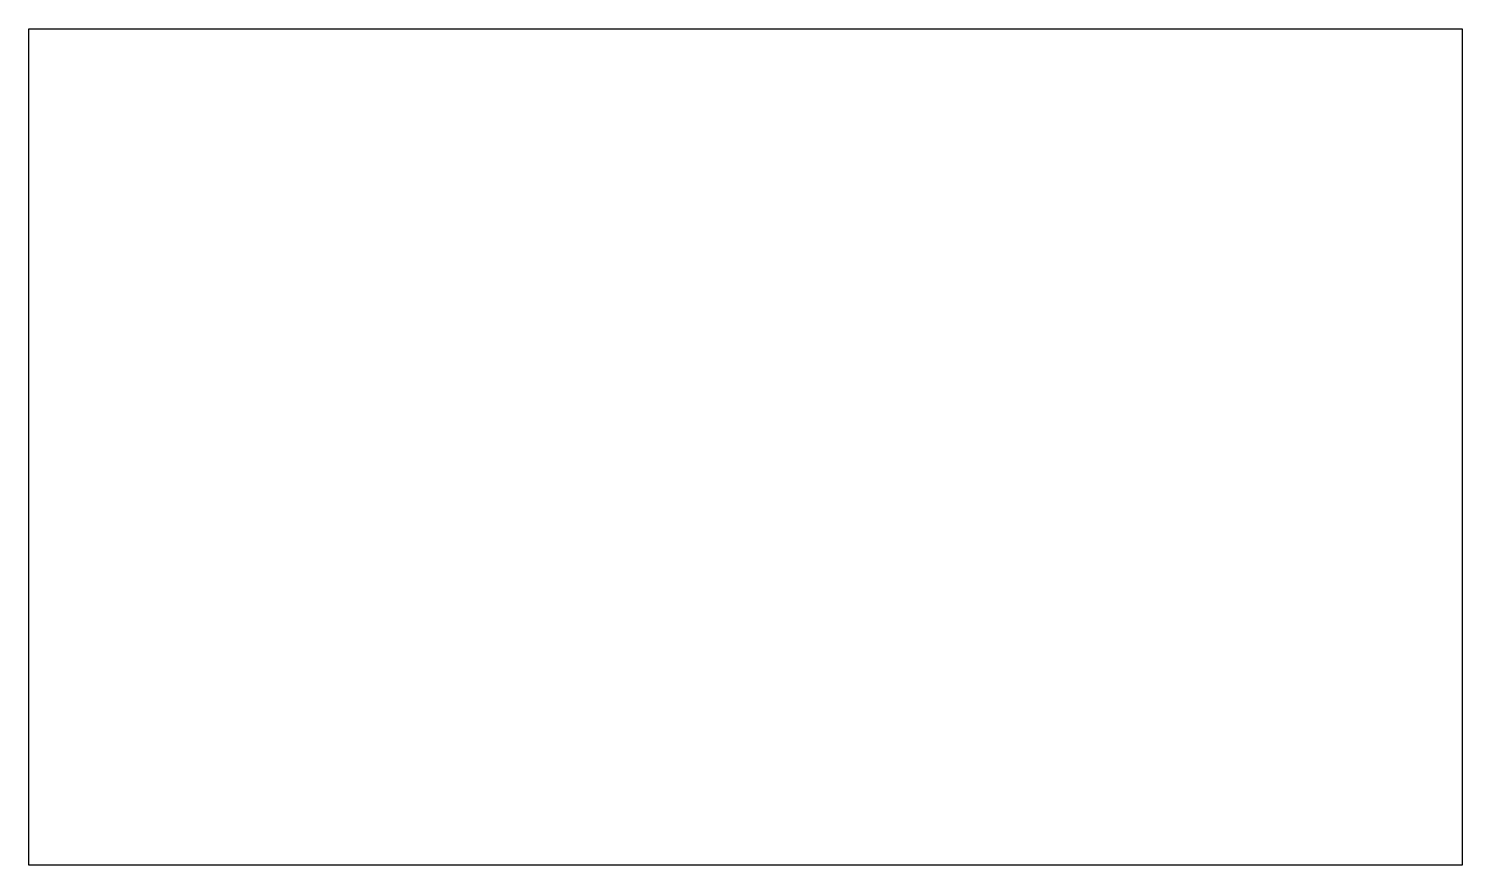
# Model space of a CAD drawing. Units: millimetres at full size, sheet at 1:100. Extents: x -21674 to 15061, y -9612 to 11816.
import ezdxf

# ---------------------------------------------------------------- set-up
doc = ezdxf.new("R2010")
doc.units = ezdxf.units.MM
doc.header["$LTSCALE"] = 100
doc.layers.add('0-0', color=7, linetype='Continuous')

msp = doc.modelspace()

# ---------------------------------------------------------------- linework, layer by layer
at = {"layer": '0-0'}
for p, q in [((15061.2, 11816.3), (15061.2, -9612.2)), ((15061.2, -9612.2), (-21673.5, -9612.2))]:
    msp.add_line(p, q, dxfattribs=at)
msp.add_lwpolyline([(-21673.5, -9612.2), (-21673.5, 11816.3), (15061.2, 11816.3)], dxfattribs=at)

doc.saveas('drawing.dxf')
